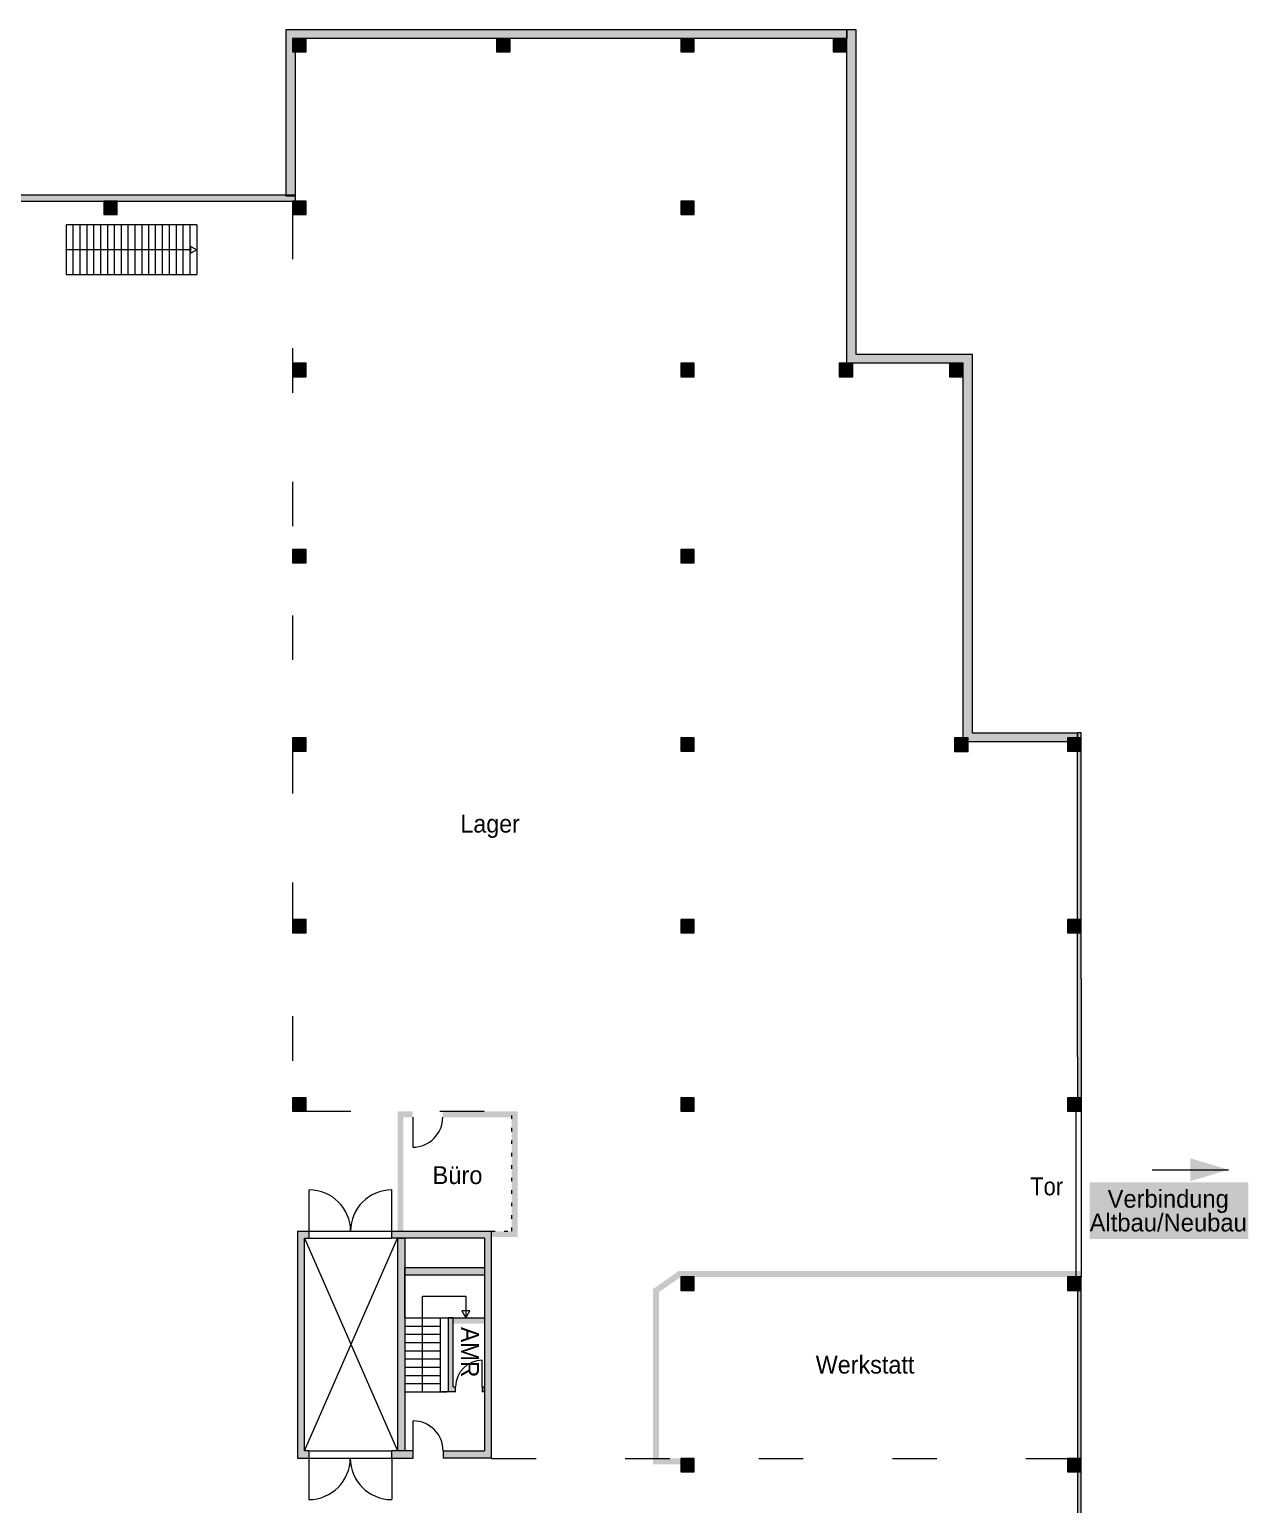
# Model space of a CAD drawing. Header units: inches. Extents: x 9488 to 97414, y 9478 to 84247.
# Drawn here: x 54306 to 95377, y 34567 to 84247 of the extents above; entities that cross this region are included whole.
import ezdxf

# ---------------------------------------------------------------- set-up
doc = ezdxf.new("R2010")
doc.units = ezdxf.units.IN
doc.header["$LTSCALE"] = 300
doc.header["$MEASUREMENT"] = 0
doc.header["$PDMODE"] = 34
doc.header["$PDSIZE"] = 5
for name, pattern in [('1_2_1', [15, 5, -10]), ('Punktlinie', [1.4, 0.4, -1]), ('Standardmuster', [0]), ('Volllinie', [0])]:
    doc.linetypes.add(name, pattern=pattern)
doc.layers.add('Grundebene', color=7, linetype='Continuous')
doc.styles.add('ARIAL', font='arial.ttf', dxfattribs={"height": 0.2})

# ---------------------------------------------------------------- blocks, each defined once
blk = doc.blocks.new('Color_Area-5C')
at = {"layer": 'Grundebene', "true_color": 0x000000, "transparency": 33554687}
h = blk.add_hatch(color=18, dxfattribs=at)
h.paths.add_polyline_path([(94628, 23070), (94508, 23070), (94508, 29947), (89615, 29947), (89615, 42234), (89735, 42234), (89735, 30067), (94628, 30067)], flags=0)
h.paths.add_polyline_path([(89735, 52275), (89735, 60556), (89615, 60556), (89615, 49640), (89615, 47811), (89735, 47811)], flags=0)
at = {"layer": 'Grundebene', "color": 18, "linetype": 'Volllinie', "lineweight": 9, "true_color": 0x000000}
for p, q in [((89735, 60556), (89615, 60556)), ((89615, 49640), (89615, 60556)), ((89735, 52275), (89735, 60556)), ((89735, 52275), (89735, 47811)), ((89615, 49640), (89615, 47811)), ((89615, 47811), (89735, 47811)), ((89615, 42234), (89615, 29947)), ((89615, 42234), (89735, 42234)), ((89735, 30067), (89735, 42234)), ((94508, 29947), (89615, 29947)), ((89735, 30067), (94628, 30067)), ((94508, 23070), (94508, 29947)), ((94628, 30067), (94628, 23070)), ((94628, 23070), (94508, 23070))]:
    blk.add_line(p, q, dxfattribs=at)
blk = doc.blocks.new('Color_Area-6B')
at = {"layer": 'Grundebene', "true_color": 0x000000, "transparency": 33554687}
blk.add_hatch(color=18, dxfattribs=at).paths.add_polyline_path([(89615, 60256), (85763, 60256), (85763, 73010), (81843, 73010), (81843, 84247), (82143, 84247), (82143, 73310), (86063, 73310), (86063, 60556), (89615, 60556)], flags=0)
at = {"layer": 'Grundebene', "color": 18, "linetype": 'Volllinie', "lineweight": 9, "true_color": 0x000000}
for p, q in [((81843, 73010), (81843, 84247)), ((81843, 84247), (82143, 84247)), ((82143, 84247), (82143, 73310)), ((82143, 73310), (86063, 73310)), ((86063, 73310), (86063, 60556)), ((85763, 73010), (81843, 73010)), ((85763, 60256), (85763, 73010)), ((89615, 60256), (85763, 60256)), ((86063, 60556), (89615, 60556)), ((89615, 60556), (89615, 60256))]:
    blk.add_line(p, q, dxfattribs=at)
blk = doc.blocks.new('Color_Area-76')
at = {"layer": 'Grundebene', "true_color": 0x000000, "transparency": 33554687}
blk.add_hatch(color=18, dxfattribs=at).paths.add_polyline_path([(81843, 83947), (63253, 83947), (63253, 78636), (62953, 78636), (62953, 84247), (81843, 84247)], flags=0)
at = {"layer": 'Grundebene', "color": 18, "linetype": 'Volllinie', "lineweight": 9, "true_color": 0x000000}
for p, q in [((62953, 78636), (62953, 84247)), ((62953, 84247), (81843, 84247)), ((81843, 84247), (81843, 83947)), ((81843, 83947), (63253, 83947)), ((63253, 83947), (63253, 78636)), ((63253, 78636), (62953, 78636))]:
    blk.add_line(p, q, dxfattribs=at)
blk = doc.blocks.new('Color_Area-7D')
at = {"layer": 'Grundebene', "true_color": 0x000000, "transparency": 33554687}
h = blk.add_hatch(color=18, dxfattribs=at)
h.paths.add_polyline_path([(11364, 73210), (37100, 73210), (37100, 78669), (47633, 78669), (47633, 78469), (37300, 78469), (37300, 73010), (11364, 73010)], flags=0)
h.paths.add_polyline_path([(48643, 78669), (51998, 78669), (51998, 78469), (48643, 78469)], flags=0)
h.paths.add_polyline_path([(53008, 78469), (63253, 78469), (63253, 78669), (53008, 78669)], flags=0)
at = {"layer": 'Grundebene', "color": 18, "linetype": 'Volllinie', "lineweight": 9, "true_color": 0x000000}
for p, q in [((63253, 78669), (53008, 78669)), ((63253, 78669), (63253, 78469)), ((53008, 78469), (63253, 78469))]:
    blk.add_line(p, q, dxfattribs=at)
blk = doc.blocks.new('Color_Area-136')
at = {"layer": 'Grundebene', "true_color": 0x000000, "transparency": 33554687}
h = blk.add_hatch(color=18, dxfattribs=at)
h.paths.add_polyline_path([(66513, 43772), (69877, 43772), (69877, 36132), (68243, 36132), (68243, 36372), (69637, 36372), (69637, 43532), (66513, 43532)], flags=0)
h.paths.add_polyline_path([(63333, 43772), (63732, 43772), (63732, 43532), (63573, 43532), (63573, 36372), (63714, 36372), (63714, 36132), (63333, 36132)], flags=0)
h.paths.add_polyline_path([(67233, 36372), (66511, 36372), (66511, 36132), (67233, 36132)], flags=0)
at = {"layer": 'Grundebene', "color": 18, "linetype": 'Volllinie', "lineweight": 9, "true_color": 0x000000}
for p, q in [((63333, 43772), (63732, 43772)), ((63333, 43772), (63333, 36132)), ((63732, 43532), (63732, 43772)), ((66513, 43772), (69877, 43772)), ((66513, 43532), (66513, 43772)), ((69877, 36132), (69877, 43772)), ((63573, 36372), (63573, 43532)), ((63573, 43532), (63732, 43532)), ((69637, 43532), (66513, 43532)), ((69637, 43532), (69637, 36372)), ((63714, 36372), (63573, 36372)), ((63714, 36372), (63714, 36132)), ((67233, 36372), (66511, 36372)), ((66511, 36132), (66511, 36372)), ((67233, 36132), (67233, 36372)), ((68243, 36372), (68243, 36132)), ((68243, 36372), (69637, 36372)), ((63333, 36132), (63714, 36132)), ((66511, 36132), (67233, 36132)), ((69877, 36132), (68243, 36132))]:
    blk.add_line(p, q, dxfattribs=at)
blk = doc.blocks.new('Color_Area-14B')
at = {"layer": 'Grundebene', "true_color": 0x000000, "transparency": 33554687}
blk.add_hatch(color=18, dxfattribs=at).paths.add_polyline_path([(66947, 43532), (66947, 36372), (66707, 36372), (66707, 43532)], flags=0)
at = {"layer": 'Grundebene', "color": 18, "linetype": 'Volllinie', "lineweight": 9, "true_color": 0x000000}
for p, q in [((66707, 43532), (66707, 36372)), ((66707, 43532), (66947, 43532)), ((66947, 43532), (66947, 36372)), ((66947, 36372), (66707, 36372))]:
    blk.add_line(p, q, dxfattribs=at)
blk = doc.blocks.new('Color_Area-150')
at = {"layer": 'Grundebene', "true_color": 0x000000, "transparency": 33554687}
blk.add_hatch(color=18, dxfattribs=at).paths.add_polyline_path([(66947, 42546), (69637, 42546), (69637, 42306), (66947, 42306)], flags=0)
at = {"layer": 'Grundebene', "color": 18, "linetype": 'Volllinie', "lineweight": 9, "true_color": 0x000000}
for p, q in [((66947, 42546), (69637, 42546)), ((66947, 42306), (66947, 42546)), ((66947, 42306), (69637, 42306)), ((69637, 42546), (69637, 42306))]:
    blk.add_line(p, q, dxfattribs=at)
blk = doc.blocks.new('Color_Area-245')
at = {"layer": 'Grundebene', "true_color": 0x000000, "transparency": 33554687}
blk.add_hatch(color=18, dxfattribs=at).paths.add_polyline_path([(76248, 35664), (76705, 35664), (76705, 36120), (76248, 36120)], flags=0)
at = {"layer": 'Grundebene', "color": 18, "linetype": 'Volllinie', "lineweight": 9, "true_color": 0x000000}
for p, q in [((76705, 36120), (76248, 36120)), ((76248, 36120), (76248, 35664)), ((76705, 35664), (76705, 36120)), ((76248, 35664), (76705, 35664))]:
    blk.add_line(p, q, dxfattribs=at)
blk = doc.blocks.new('Color_Area-24A')
at = {"layer": 'Grundebene', "true_color": 0x000000, "transparency": 33554687}
blk.add_hatch(color=18, dxfattribs=at).paths.add_polyline_path([(89279, 35664), (89735, 35664), (89735, 36120), (89279, 36120)], flags=0)
at = {"layer": 'Grundebene', "color": 18, "linetype": 'Volllinie', "lineweight": 9, "true_color": 0x000000}
for p, q in [((89735, 36120), (89279, 36120)), ((89279, 36120), (89279, 35664)), ((89735, 35664), (89735, 36120)), ((89279, 35664), (89735, 35664))]:
    blk.add_line(p, q, dxfattribs=at)
blk = doc.blocks.new('Color_Area-25E')
at = {"layer": 'Grundebene', "true_color": 0x000000, "transparency": 33554687}
blk.add_hatch(color=18, dxfattribs=at).paths.add_polyline_path([(76248, 41777), (76705, 41777), (76705, 42234), (76248, 42234)], flags=0)
at = {"layer": 'Grundebene', "color": 18, "linetype": 'Volllinie', "lineweight": 9, "true_color": 0x000000}
for p, q in [((76705, 42234), (76248, 42234)), ((76248, 42234), (76248, 41777)), ((76705, 41777), (76705, 42234)), ((76248, 41777), (76705, 41777))]:
    blk.add_line(p, q, dxfattribs=at)
blk = doc.blocks.new('Color_Area-263')
at = {"layer": 'Grundebene', "true_color": 0x000000, "transparency": 33554687}
blk.add_hatch(color=18, dxfattribs=at).paths.add_polyline_path([(89279, 41777), (89735, 41777), (89735, 42234), (89279, 42234)], flags=0)
at = {"layer": 'Grundebene', "color": 18, "linetype": 'Volllinie', "lineweight": 9, "true_color": 0x000000}
for p, q in [((89735, 42234), (89279, 42234)), ((89279, 42234), (89279, 41777)), ((89735, 41777), (89735, 42234)), ((89279, 41777), (89735, 41777))]:
    blk.add_line(p, q, dxfattribs=at)
blk = doc.blocks.new('Color_Area-277')
at = {"layer": 'Grundebene', "true_color": 0x000000, "transparency": 33554687}
blk.add_hatch(color=18, dxfattribs=at).paths.add_polyline_path([(76248, 47811), (76705, 47811), (76705, 48268), (76248, 48268)], flags=0)
at = {"layer": 'Grundebene', "color": 18, "linetype": 'Volllinie', "lineweight": 9, "true_color": 0x000000}
for p, q in [((76705, 48268), (76248, 48268)), ((76248, 48268), (76248, 47811)), ((76705, 47811), (76705, 48268)), ((76248, 47811), (76705, 47811))]:
    blk.add_line(p, q, dxfattribs=at)
blk = doc.blocks.new('Color_Area-27C')
at = {"layer": 'Grundebene', "true_color": 0x000000, "transparency": 33554687}
blk.add_hatch(color=18, dxfattribs=at).paths.add_polyline_path([(89279, 47811), (89735, 47811), (89735, 48268), (89279, 48268)], flags=0)
at = {"layer": 'Grundebene', "color": 18, "linetype": 'Volllinie', "lineweight": 9, "true_color": 0x000000}
for p, q in [((89735, 48268), (89279, 48268)), ((89279, 48268), (89279, 47811)), ((89735, 47811), (89735, 48268)), ((89279, 47811), (89735, 47811))]:
    blk.add_line(p, q, dxfattribs=at)
blk = doc.blocks.new('Color_Area-295')
at = {"layer": 'Grundebene', "true_color": 0x000000, "transparency": 33554687}
blk.add_hatch(color=18, dxfattribs=at).paths.add_polyline_path([(63172, 47811), (63629, 47811), (63629, 48268), (63172, 48268)], flags=0)
at = {"layer": 'Grundebene', "color": 18, "linetype": 'Volllinie', "lineweight": 9, "true_color": 0x000000}
for p, q in [((63629, 48268), (63172, 48268)), ((63172, 48268), (63172, 47811)), ((63629, 47811), (63629, 48268)), ((63172, 47811), (63629, 47811))]:
    blk.add_line(p, q, dxfattribs=at)
blk = doc.blocks.new('Color_Area-29A')
at = {"layer": 'Grundebene', "true_color": 0x000000, "transparency": 33554687}
blk.add_hatch(color=18, dxfattribs=at).paths.add_polyline_path([(76248, 53817), (76705, 53817), (76705, 54273), (76248, 54273)], flags=0)
at = {"layer": 'Grundebene', "color": 18, "linetype": 'Volllinie', "lineweight": 9, "true_color": 0x000000}
for p, q in [((76705, 54273), (76248, 54273)), ((76248, 54273), (76248, 53817)), ((76705, 53817), (76705, 54273)), ((76248, 53817), (76705, 53817))]:
    blk.add_line(p, q, dxfattribs=at)
blk = doc.blocks.new('Color_Area-29F')
at = {"layer": 'Grundebene', "true_color": 0x000000, "transparency": 33554687}
blk.add_hatch(color=18, dxfattribs=at).paths.add_polyline_path([(89279, 53817), (89735, 53817), (89735, 54273), (89279, 54273)], flags=0)
at = {"layer": 'Grundebene', "color": 18, "linetype": 'Volllinie', "lineweight": 9, "true_color": 0x000000}
for p, q in [((89735, 54273), (89279, 54273)), ((89279, 54273), (89279, 53817)), ((89735, 53817), (89735, 54273)), ((89279, 53817), (89735, 53817))]:
    blk.add_line(p, q, dxfattribs=at)
blk = doc.blocks.new('Color_Area-2B8')
at = {"layer": 'Grundebene', "true_color": 0x000000, "transparency": 33554687}
blk.add_hatch(color=18, dxfattribs=at).paths.add_polyline_path([(63172, 53817), (63629, 53817), (63629, 54273), (63172, 54273)], flags=0)
at = {"layer": 'Grundebene', "color": 18, "linetype": 'Volllinie', "lineweight": 9, "true_color": 0x000000}
for p, q in [((63629, 54273), (63172, 54273)), ((63172, 54273), (63172, 53817)), ((63629, 53817), (63629, 54273)), ((63172, 53817), (63629, 53817))]:
    blk.add_line(p, q, dxfattribs=at)
blk = doc.blocks.new('Color_Area-2BD')
at = {"layer": 'Grundebene', "true_color": 0x000000, "transparency": 33554687}
blk.add_hatch(color=18, dxfattribs=at).paths.add_polyline_path([(76248, 59936), (76705, 59936), (76705, 60392), (76248, 60392)], flags=0)
at = {"layer": 'Grundebene', "color": 18, "linetype": 'Volllinie', "lineweight": 9, "true_color": 0x000000}
for p, q in [((76705, 60392), (76248, 60392)), ((76248, 60392), (76248, 59936)), ((76705, 59936), (76705, 60392)), ((76248, 59936), (76705, 59936))]:
    blk.add_line(p, q, dxfattribs=at)
blk = doc.blocks.new('Color_Area-2C2')
at = {"layer": 'Grundebene', "true_color": 0x000000, "transparency": 33554687}
blk.add_hatch(color=18, dxfattribs=at).paths.add_polyline_path([(89279, 59936), (89735, 59936), (89735, 60392), (89279, 60392)], flags=0)
at = {"layer": 'Grundebene', "color": 18, "linetype": 'Volllinie', "lineweight": 9, "true_color": 0x000000}
for p, q in [((89735, 60392), (89279, 60392)), ((89279, 60392), (89279, 59936)), ((89735, 59936), (89735, 60392)), ((89279, 59936), (89735, 59936))]:
    blk.add_line(p, q, dxfattribs=at)
blk = doc.blocks.new('Color_Area-2DB')
at = {"layer": 'Grundebene', "true_color": 0x000000, "transparency": 33554687}
blk.add_hatch(color=18, dxfattribs=at).paths.add_polyline_path([(63172, 59936), (63629, 59936), (63629, 60392), (63172, 60392)], flags=0)
at = {"layer": 'Grundebene', "color": 18, "linetype": 'Volllinie', "lineweight": 9, "true_color": 0x000000}
for p, q in [((63629, 60392), (63172, 60392)), ((63172, 60392), (63172, 59936)), ((63629, 59936), (63629, 60392)), ((63172, 59936), (63629, 59936))]:
    blk.add_line(p, q, dxfattribs=at)
blk = doc.blocks.new('Color_Area-2E0')
at = {"layer": 'Grundebene', "true_color": 0x000000, "transparency": 33554687}
blk.add_hatch(color=18, dxfattribs=at).paths.add_polyline_path([(85474, 59934), (85931, 59934), (85931, 60391), (85474, 60391)], flags=0)
at = {"layer": 'Grundebene', "color": 18, "linetype": 'Volllinie', "lineweight": 9, "true_color": 0x000000}
for p, q in [((85931, 60391), (85474, 60391)), ((85474, 60391), (85474, 59934)), ((85931, 59934), (85931, 60391)), ((85474, 59934), (85931, 59934))]:
    blk.add_line(p, q, dxfattribs=at)
blk = doc.blocks.new('Color_Area-2E5')
at = {"layer": 'Grundebene', "true_color": 0x000000, "transparency": 33554687}
blk.add_hatch(color=18, dxfattribs=at).paths.add_polyline_path([(76248, 66279), (76705, 66279), (76705, 66736), (76248, 66736)], flags=0)
at = {"layer": 'Grundebene', "color": 18, "linetype": 'Volllinie', "lineweight": 9, "true_color": 0x000000}
for p, q in [((76705, 66736), (76248, 66736)), ((76248, 66736), (76248, 66279)), ((76705, 66279), (76705, 66736)), ((76248, 66279), (76705, 66279))]:
    blk.add_line(p, q, dxfattribs=at)
blk = doc.blocks.new('Color_Area-2FE')
at = {"layer": 'Grundebene', "true_color": 0x000000, "transparency": 33554687}
blk.add_hatch(color=18, dxfattribs=at).paths.add_polyline_path([(63172, 66279), (63629, 66279), (63629, 66736), (63172, 66736)], flags=0)
at = {"layer": 'Grundebene', "color": 18, "linetype": 'Volllinie', "lineweight": 9, "true_color": 0x000000}
for p, q in [((63629, 66736), (63172, 66736)), ((63172, 66736), (63172, 66279)), ((63629, 66279), (63629, 66736)), ((63172, 66279), (63629, 66279))]:
    blk.add_line(p, q, dxfattribs=at)
blk = doc.blocks.new('Color_Area-303')
at = {"layer": 'Grundebene', "true_color": 0x000000, "transparency": 33554687}
blk.add_hatch(color=18, dxfattribs=at).paths.add_polyline_path([(76248, 72553), (76705, 72553), (76705, 73010), (76248, 73010)], flags=0)
at = {"layer": 'Grundebene', "color": 18, "linetype": 'Volllinie', "lineweight": 9, "true_color": 0x000000}
for p, q in [((76705, 73010), (76248, 73010)), ((76248, 73010), (76248, 72553)), ((76248, 72553), (76705, 72553)), ((76705, 72553), (76705, 73010))]:
    blk.add_line(p, q, dxfattribs=at)
blk = doc.blocks.new('Color_Area-31C')
at = {"layer": 'Grundebene', "true_color": 0x000000, "transparency": 33554687}
blk.add_hatch(color=18, dxfattribs=at).paths.add_polyline_path([(63172, 72553), (63629, 72553), (63629, 73010), (63172, 73010)], flags=0)
at = {"layer": 'Grundebene', "color": 18, "linetype": 'Volllinie', "lineweight": 9, "true_color": 0x000000}
for p, q in [((63629, 73010), (63172, 73010)), ((63172, 73010), (63172, 72553)), ((63172, 72553), (63629, 72553)), ((63629, 72553), (63629, 73010))]:
    blk.add_line(p, q, dxfattribs=at)
blk = doc.blocks.new('Color_Area-321')
at = {"layer": 'Grundebene', "true_color": 0x000000, "transparency": 33554687}
blk.add_hatch(color=18, dxfattribs=at).paths.add_polyline_path([(85307, 72553), (85763, 72553), (85763, 73010), (85307, 73010)], flags=0)
at = {"layer": 'Grundebene', "color": 18, "linetype": 'Volllinie', "lineweight": 9, "true_color": 0x000000}
for p, q in [((85763, 73010), (85307, 73010)), ((85307, 73010), (85307, 72553)), ((85307, 72553), (85763, 72553)), ((85763, 72553), (85763, 73010))]:
    blk.add_line(p, q, dxfattribs=at)
blk = doc.blocks.new('Color_Area-326')
at = {"layer": 'Grundebene', "true_color": 0x000000, "transparency": 33554687}
blk.add_hatch(color=18, dxfattribs=at).paths.add_polyline_path([(81585, 72553), (82042, 72553), (82042, 73010), (81585, 73010)], flags=0)
at = {"layer": 'Grundebene', "color": 18, "linetype": 'Volllinie', "lineweight": 9, "true_color": 0x000000}
for p, q in [((82042, 73010), (81585, 73010)), ((81585, 73010), (81585, 72553)), ((81585, 72553), (82042, 72553)), ((82042, 72553), (82042, 73010))]:
    blk.add_line(p, q, dxfattribs=at)
blk = doc.blocks.new('Color_Area-32B')
at = {"layer": 'Grundebene', "true_color": 0x000000, "transparency": 33554687}
blk.add_hatch(color=18, dxfattribs=at).paths.add_polyline_path([(76248, 78013), (76705, 78013), (76705, 78469), (76248, 78469)], flags=0)
at = {"layer": 'Grundebene', "color": 18, "linetype": 'Volllinie', "lineweight": 9, "true_color": 0x000000}
for p, q in [((76705, 78469), (76248, 78469)), ((76248, 78469), (76248, 78013)), ((76248, 78013), (76705, 78013)), ((76705, 78013), (76705, 78469))]:
    blk.add_line(p, q, dxfattribs=at)
blk = doc.blocks.new('Color_Area-330')
at = {"layer": 'Grundebene', "true_color": 0x000000, "transparency": 33554687}
blk.add_hatch(color=18, dxfattribs=at).paths.add_polyline_path([(63172, 78013), (63629, 78013), (63629, 78469), (63172, 78469)], flags=0)
at = {"layer": 'Grundebene', "color": 18, "linetype": 'Volllinie', "lineweight": 9, "true_color": 0x000000}
for p, q in [((63629, 78469), (63172, 78469)), ((63172, 78469), (63172, 78013)), ((63172, 78013), (63629, 78013)), ((63629, 78013), (63629, 78469))]:
    blk.add_line(p, q, dxfattribs=at)
blk = doc.blocks.new('Color_Area-34E')
at = {"layer": 'Grundebene', "true_color": 0x000000, "transparency": 33554687}
blk.add_hatch(color=18, dxfattribs=at).paths.add_polyline_path([(56809, 78013), (57265, 78013), (57265, 78469), (56809, 78469)], flags=0)
at = {"layer": 'Grundebene', "color": 18, "linetype": 'Volllinie', "lineweight": 9, "true_color": 0x000000}
for p, q in [((57265, 78469), (56809, 78469)), ((56809, 78469), (56809, 78013)), ((56809, 78013), (57265, 78013)), ((57265, 78013), (57265, 78469))]:
    blk.add_line(p, q, dxfattribs=at)
blk = doc.blocks.new('Color_Area-353')
at = {"layer": 'Grundebene', "true_color": 0x000000, "transparency": 33554687}
blk.add_hatch(color=18, dxfattribs=at).paths.add_polyline_path([(63172, 83490), (63629, 83490), (63629, 83947), (63172, 83947)], flags=0)
at = {"layer": 'Grundebene', "color": 18, "linetype": 'Volllinie', "lineweight": 9, "true_color": 0x000000}
for p, q in [((63629, 83947), (63172, 83947)), ((63172, 83947), (63172, 83490)), ((63172, 83490), (63629, 83490)), ((63629, 83490), (63629, 83947))]:
    blk.add_line(p, q, dxfattribs=at)
blk = doc.blocks.new('Color_Area-358')
at = {"layer": 'Grundebene', "true_color": 0x000000, "transparency": 33554687}
blk.add_hatch(color=18, dxfattribs=at).paths.add_polyline_path([(70042, 83490), (70499, 83490), (70499, 83947), (70042, 83947)], flags=0)
at = {"layer": 'Grundebene', "color": 18, "linetype": 'Volllinie', "lineweight": 9, "true_color": 0x000000}
for p, q in [((70499, 83947), (70042, 83947)), ((70042, 83947), (70042, 83490)), ((70042, 83490), (70499, 83490)), ((70499, 83490), (70499, 83947))]:
    blk.add_line(p, q, dxfattribs=at)
blk = doc.blocks.new('Color_Area-35D')
at = {"layer": 'Grundebene', "true_color": 0x000000, "transparency": 33554687}
blk.add_hatch(color=18, dxfattribs=at).paths.add_polyline_path([(76248, 83490), (76705, 83490), (76705, 83947), (76248, 83947)], flags=0)
at = {"layer": 'Grundebene', "color": 18, "linetype": 'Volllinie', "lineweight": 9, "true_color": 0x000000}
for p, q in [((76705, 83947), (76248, 83947)), ((76248, 83947), (76248, 83490)), ((76248, 83490), (76705, 83490)), ((76705, 83490), (76705, 83947))]:
    blk.add_line(p, q, dxfattribs=at)
blk = doc.blocks.new('Color_Area-362')
at = {"layer": 'Grundebene', "true_color": 0x000000, "transparency": 33554687}
blk.add_hatch(color=18, dxfattribs=at).paths.add_polyline_path([(81386, 83490), (81843, 83490), (81843, 83947), (81386, 83947)], flags=0)
at = {"layer": 'Grundebene', "color": 18, "linetype": 'Volllinie', "lineweight": 9, "true_color": 0x000000}
for p, q in [((81843, 83947), (81386, 83947)), ((81386, 83947), (81386, 83490)), ((81386, 83490), (81843, 83490)), ((81843, 83490), (81843, 83947))]:
    blk.add_line(p, q, dxfattribs=at)
blk = doc.blocks.new('door-51D')
at = {"layer": 'Grundebene', "color": 18, "linetype": 'Standardmuster', "lineweight": 13, "true_color": 0x000000}
blk.add_line((67219, 47611), (67219, 46601), dxfattribs=at)
blk.add_arc((67219, 47611), 1010, 270, 0, dxfattribs=at)
blk = doc.blocks.new('door-566')
at = {"layer": 'Grundebene', "color": 18, "linetype": 'Standardmuster', "lineweight": 13, "true_color": 0x000000}
for p, q in [((63714, 36132), (63714, 34733)), ((66511, 36132), (66511, 34733))]:
    blk.add_line(p, q, dxfattribs=at)
for centre, start, end in [((63714, 36132), 270, 0), ((66511, 36132), 180, 270)]:
    blk.add_arc(centre, 1399, start, end, dxfattribs=at)
blk = doc.blocks.new('door-570')
at = {"layer": 'Grundebene', "color": 18, "linetype": 'Standardmuster', "lineweight": 13, "true_color": 0x000000}
for p, q in [((63732, 43772), (63732, 45163)), ((66513, 43772), (66513, 45163))]:
    blk.add_line(p, q, dxfattribs=at)
for centre, start, end in [((63732, 43772), 0, 90), ((66513, 43772), 90, 180)]:
    blk.add_arc(centre, 1391, start, end, dxfattribs=at)
blk = doc.blocks.new('door-580')
at = {"layer": 'Grundebene', "color": 18, "linetype": 'Standardmuster', "lineweight": 13, "true_color": 0x000000}
blk.add_line((67233, 36372), (67233, 37382), dxfattribs=at)
blk.add_arc((67233, 36372), 1010, 0, 90, dxfattribs=at)
blk = doc.blocks.new('Color_Area-59C')
at = {"layer": 'Grundebene', "true_color": 0x000000, "transparency": 33554687}
h = blk.add_hatch(color=18, dxfattribs=at)
h.paths.add_polyline_path([(68577, 38531), (68577, 40856), (68407, 40856), (68407, 38361), (68662, 38361), (68662, 38531)], flags=0)
h.paths.add_polyline_path([(69637, 38361), (69556, 38361), (69556, 38531), (69637, 38531)], flags=0)
at = {"layer": 'Grundebene', "color": 18, "linetype": 'Volllinie', "lineweight": 13, "true_color": 0x000000}
for p, q in [((68577, 40856), (68407, 40856)), ((68407, 40856), (68407, 38361)), ((68577, 38531), (68577, 40856)), ((68662, 38361), (68407, 38361)), ((68577, 38531), (68662, 38531)), ((68662, 38361), (68662, 38531)), ((69556, 38531), (69637, 38531)), ((69556, 38531), (69556, 38361)), ((69637, 38361), (69556, 38361)), ((69637, 38361), (69637, 38531))]:
    blk.add_line(p, q, dxfattribs=at)
blk = doc.blocks.new('door-5A7')
at = {"layer": 'Grundebene', "color": 18, "linetype": 'Standardmuster', "lineweight": 13, "true_color": 0x000000}
blk.add_line((69556, 38531), (69556, 39425), dxfattribs=at)
blk.add_arc((69556, 38531), 894, 90, 180, dxfattribs=at)

msp = doc.modelspace()

# ---------------------------------------------------------------- hatches: boundary and pattern name
at = {"layer": 'Grundebene', "true_color": 0x000000, "transparency": 33554687}
h = msp.add_hatch(color=18, dxfattribs=at)
h.paths.add_polyline_path([(70553, 43772), (69877, 43772), (69877, 43572), (70753, 43572), (70753, 47811), (68229, 47811), (68229, 47611), (70553, 47611)], flags=0)
h.paths.add_polyline_path([(66707, 47811), (67219, 47811), (67219, 47611), (66907, 47611), (66907, 43772), (66707, 43772)], flags=0)
for points in [[(94704, 45843), (93416, 46229), (93416, 45456)], [(76248, 35920), (75316, 35920), (75316, 41824), (76185, 42434), (89735, 42434), (89735, 42234), (76248, 42234), (75516, 41720), (75516, 36120), (76248, 36120)], [(68577, 40856), (69637, 40856), (69637, 40656), (68577, 40656)]]:
    msp.add_hatch(color=18, dxfattribs=at).paths.add_polyline_path(points, flags=0)

# ---------------------------------------------------------------- linework, layer by layer
at = {"layer": 'Grundebene', "color": 18, "linetype": '1_2_1', "lineweight": 9, "true_color": 0x000000}
for p, q in [((63172, 78013), (63172, 47811)), ((63629, 47811), (70553, 47811)), ((69877, 36120), (89279, 36120))]:
    msp.add_line(p, q, dxfattribs=at)
at = {"layer": 'Grundebene', "color": 18, "linetype": 'Volllinie', "lineweight": 13, "true_color": 0x000000}
for p, q in [((59939, 77666), (55540, 77666)), ((55540, 77666), (55540, 75990)), ((55771, 77666), (55771, 75990)), ((56003, 77666), (56003, 75990)), ((56234, 77666), (56234, 75990)), ((56466, 77666), (56466, 75990)), ((56697, 77666), (56697, 75990)), ((56929, 77666), (56929, 75990)), ((57161, 77666), (57161, 75990)), ((57392, 77666), (57392, 75990)), ((57624, 77666), (57624, 75990)), ((57855, 77666), (57855, 75990)), ((58087, 77666), (58087, 75990)), ((58318, 77666), (58318, 75990)), ((58550, 75990), (58550, 77666)), ((58781, 77666), (58781, 75990)), ((59013, 77666), (59013, 75990)), ((59244, 77666), (59244, 75990)), ((59476, 77666), (59476, 75990)), ((59707, 77666), (59707, 75990)), ((59939, 77666), (59939, 75990)), ((59741, 76828), (55540, 76828)), ((55540, 75990), (59939, 75990)), ((92127, 45843), (94704, 45843))]:
    msp.add_line(p, q, dxfattribs=at)
at = {"layer": 'Grundebene', "color": 18, "linetype": 'Standardmuster', "lineweight": 13, "true_color": 0x000000}
for p, q in [((59739, 76713), (59739, 76943)), ((59739, 76943), (59939, 76828)), ((59939, 76828), (59739, 76713))]:
    msp.add_line(p, q, dxfattribs=at)
at = {"layer": 'Grundebene', "color": 18, "linetype": 'Volllinie', "lineweight": 9, "true_color": 0x000000}
for p, q in [((89558, 48268), (89558, 42234)), ((89735, 48268), (89735, 42234)), ((63732, 43772), (66513, 43772)), ((63573, 43532), (66707, 36372)), ((63573, 36372), (66707, 43532)), ((63732, 43532), (66513, 43532)), ((66947, 40856), (66947, 42306)), ((67545, 40856), (67545, 41581)), ((67545, 41581), (69005, 41581)), ((69005, 41581), (69005, 40856)), ((66947, 40856), (69637, 40856)), ((67545, 38361), (67545, 40856)), ((68154, 40856), (68407, 40856)), ((68154, 38361), (68154, 40856)), ((68407, 40856), (68407, 38361)), ((66947, 40579), (68154, 40579)), ((66947, 40301), (68154, 40301)), ((66947, 40024), (68154, 40024)), ((66947, 39747), (68154, 39747)), ((66947, 39470), (68154, 39470)), ((66947, 39193), (68154, 39193)), ((66947, 38915), (68154, 38915)), ((66947, 38638), (68154, 38638)), ((66947, 38361), (68371, 38361)), ((68407, 38361), (68154, 38361)), ((63714, 36372), (66511, 36372)), ((63714, 36132), (66511, 36132))]:
    msp.add_line(p, q, dxfattribs=at)
at = {"layer": 'Grundebene', "color": 18, "linetype": 'Punktlinie', "lineweight": 9, "true_color": 0x000000}
for p, q in [((70553, 43772), (70553, 47811)), ((69877, 43772), (70553, 43772))]:
    msp.add_line(p, q, dxfattribs=at)
at = {"layer": 'Grundebene', "color": 18, "linetype": 'Volllinie', "lineweight": 18, "true_color": 0x000000}
for p, q in [((69142, 41094), (68867, 41094)), ((68867, 41094), (69005, 40856)), ((69005, 40856), (69142, 41094))]:
    msp.add_line(p, q, dxfattribs=at)
at = {"layer": 'Grundebene', "color": 18, "linetype": 'Standardmuster', "lineweight": 13, "true_color": 0x000000}
for p in [(55540, 76828), (93416, 45843), (67545, 38361)]:
    msp.add_point(p, dxfattribs=at)
at = {"layer": 'Grundebene', "color": 7, "true_color": 0xffffff}
for points in [[(90024, 45417), (95377, 45417), (90024, 44306), (95377, 44306)], [(90024, 44617), (95377, 44617), (90024, 43506), (95377, 43506)]]:
    msp.add_solid(points, dxfattribs=at)

# ---------------------------------------------------------------- block references
at = {"layer": 'Grundebene'}
for name in ['Color_Area-76', 'Color_Area-6B', 'Color_Area-353', 'Color_Area-358', 'Color_Area-35D', 'Color_Area-362', 'Color_Area-7D', 'Color_Area-34E', 'Color_Area-330', 'Color_Area-32B', 'Color_Area-31C', 'Color_Area-303', 'Color_Area-326', 'Color_Area-321', 'Color_Area-2FE', 'Color_Area-2E5', 'Color_Area-2DB', 'Color_Area-2BD', 'Color_Area-2E0', 'Color_Area-2C2', 'Color_Area-5C', 'Color_Area-2B8', 'Color_Area-29A', 'Color_Area-29F', 'Color_Area-295', 'Color_Area-277', 'Color_Area-27C', 'door-51D', 'door-570', 'Color_Area-136', 'Color_Area-14B', 'Color_Area-150', 'Color_Area-25E', 'Color_Area-263', 'Color_Area-59C', 'door-5A7', 'door-580', 'door-566', 'Color_Area-245', 'Color_Area-24A']:
    msp.add_blockref(name, (0, 0), dxfattribs=at)

# ---------------------------------------------------------------- texts
at = {"layer": 'Grundebene', "color": 18, "lineweight": 18, "true_color": 0x000000, "style": 'ARIAL'}
for s, width, p in [('Lager', 0.934127, (68825, 57197)), ('Büro', 0.950216, (67885, 45361)), ('Tor', 0.881674, (88021, 44981)), ('Verbindung', 0.951898, (90632, 44564)), ('Altbau/Neubau', 0.955165, (90024, 43764)), ('Werkstatt', 0.939665, (80795, 38977))]:
    msp.add_text(s, height=600, dxfattribs=dict(at, width=width)).set_placement(p)
at = {"layer": 'Grundebene', "color": 18, "lineweight": 18, "true_color": 0x000000, "style": 'ARIAL', "width": 0.908715}
msp.add_text('AMR', height=600, rotation=270, dxfattribs=at).set_placement((68848, 40543))

doc.saveas('drawing.dxf')
